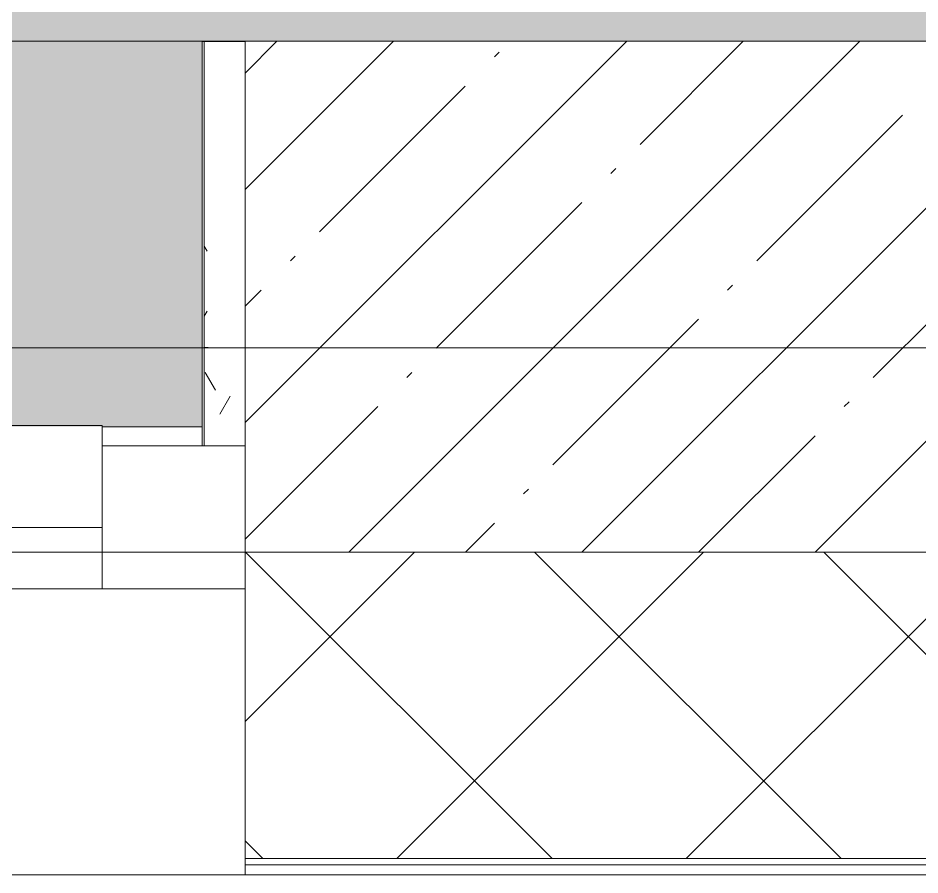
# Model space of a CAD drawing. Header units: millimetres. Extents: x 81773 to 282675, y -8553 to 29000.
# Drawn here: x 112418.9 to 112860, y -258 to 161.4 of the extents above; entities that cross this region are included whole.
import ezdxf

# ---------------------------------------------------------------- set-up
doc = ezdxf.new("R2010")
doc.units = ezdxf.units.MM
doc.linetypes.add('Осевая', pattern=[3175, 635, -476.25, 1587.5, -476.25])
for name, color, linetype, lineweight in [('A-GLAZ', 7, 'Continuous', 9), ('A-GLAZ-1', 7, 'Continuous', 13), ('A-WALL', 7, 'Continuous', 9), ('I-WALL', 7, 'Continuous', 9), ('S-COLS', 7, 'Continuous', 9), ('Знаки', 7, 'Continuous', 9), ('Оси-2', 7, 'Осевая', 9)]:
    doc.layers.add(name, color=color, linetype=linetype, lineweight=lineweight)
for name, color, linetype, lineweight, true_color in [('A-WALL-1', 9, 'Continuous', 9, 0x808080), ('A-WALL-FNSH-1', 9, 'Continuous', 9, 0x808080), ('I-WALL-2', 9, 'Continuous', 9, 0x808080), ('S-COLS-1', 9, 'Continuous', 9, 0x808080)]:
    doc.layers.add(name, color=color, linetype=linetype, lineweight=lineweight, true_color=true_color)
pattern_1 = [(0, (0, 0), (121.92, 30.48), [10.058, -81.382, 10.058, -81.382, -487.68]), (0, (0, 0), (121.92, 30.48), [-182.88, 10.058, -172.822, 10.058, -81.382, -213.36]), (0, (0, 0), (121.92, 30.48), [-457.2, 10.058, -50.902, 10.058, -142.342]), (120, (45.72, 15.24), (-87.356454, 90.345817), [10.058, -81.382, 10.058, -81.382, -487.68]), (120, (45.72, 15.24), (-87.356454, 90.345817), [-182.88, 10.058, -172.822, 10.058, -81.382, -213.36]), (120, (45.72, 15.24), (-87.356454, 90.345817), [-457.2, 10.058, -50.902, 10.058, -142.342]), (240, (60.96, 76.2), (-34.563546, -120.825817), [10.058, -81.382, 10.058, -81.382, -487.68]), (240, (60.96, 76.2), (-34.563546, -120.825817), [-182.88, 10.058, -172.822, 10.058, -81.382, -213.36]), (240, (60.96, 76.2), (-34.563546, -120.825817), [-457.2, 10.058, -50.902, 10.058, -142.342])]

# ---------------------------------------------------------------- blocks, each defined once
blk = doc.blocks.new('120_Окно_СКБ_1Ст - 120_Окно_СКБ_1Ст 900х2500_h_ с форточкой-V25-План раскладки напольных покрытий 3 этажа в осях 23-33')
at = {"layer": 'A-GLAZ'}
for p, q in [((450, -57), (-450, -57)), ((-430, -127), (-380, -127))]:
    blk.add_line(p, q, dxfattribs=at)
at = {"layer": 'A-GLAZ-1'}
for p, q in [((-450, -127), (-450, -57)), ((-450, -57), (-380, -57)), ((-380, -57), (-380, -127)), ((380, -87), (-380, -87)), ((-380, -87), (-380, -137)), ((-380, -127), (-450, -127)), ((-380, -137), (380, -137))]:
    blk.add_line(p, q, dxfattribs=at)
blk = doc.blocks.new('Зашивка радиатора_ с перфорацией М1_1 - Зашивка радиатора_ с перфорацией М1_1-V54-План раскладки напольных покрытий 3 этажа в осях 23-33')
at = {"layer": 'Знаки'}
blk.add_hatch(color=256, dxfattribs=at).paths.add_polyline_path([(429, 380), (-430, 380), (-430, 191.36), (429, 191.36), (429, 249.59)])
for p, q in [((-381, 380), (-430, 380)), ((-430, 380), (-430, 191.36))]:
    blk.add_line(p, q, dxfattribs=at)

msp = doc.modelspace()

# ---------------------------------------------------------------- hatches: boundary and pattern name
at = {"layer": 'A-WALL'}
h = msp.add_hatch(dxfattribs=at)
h.set_pattern_fill('FP_1', color=256, style=0, pattern_type=2)
h.set_pattern_definition([(45, (0, 0), (-70.71068, 70.71068), []), (135, (0, 0), (-70.71068, -70.71068), [])])
h.paths.add_polyline_path([(125080, -250), (125080, -100), (123730, -100), (123730, -250), (124615.04, -250)])
h.paths.add_polyline_path([(121430, -250), (121430, -100), (120230, -100), (120230, -250), (120795.31, -250)])
h.paths.add_polyline_path([(116975.58, -250), (117030, -250), (117030, -100), (115980, -100), (115980, -250), (116338.96, -250)])
h.paths.add_polyline_path([(118885.44, -250), (119330, -250), (119330, -100), (117930, -100), (117930, -250), (118248.82, -250)])
h.paths.add_polyline_path([(113155.85, -250), (113680, -250), (113680, -100), (112530, -100), (112530, -250)])
h.paths.add_polyline_path([(111245.98, -250), (111630, -250), (111630, -100), (110730, -100), (110730, -250)])
h.paths.add_polyline_path([(109830, -250), (109830, -100), (108930, -100), (108930, -250), (109336.12, -250)])
h.paths.add_polyline_path([(107130, -250), (108030, -250), (108030, -100), (107130, -100)])
h.paths.add_polyline_path([(105180, -250), (106230, -250), (106230, -100), (105180, -100)])
h.paths.add_polyline_path([(102333.28, -250), (102880, -250), (102880, -100), (100830, -100), (100830, -250), (101730, -250)])
h.paths.add_polyline_path([(99150.17, -250), (99930, -250), (99930, -100), (99030, -100), (99030, -250)])
h.paths.add_polyline_path([(98130, -250), (98130, -100), (97080, -100), (97080, -250), (97876.92, -250)])
h.paths.add_polyline_path([(94780, -250), (94780, -100), (93630, -100), (93630, -250), (94693.82, -250)])
h.paths.add_polyline_path([(90874.08, -250), (91030, -250), (91030, -100), (89210, -100), (89210, -250), (89600.84, -250)])
h.paths.add_polyline_path([(92147.33, -250), (92730, -250), (92730, -100), (91930, -100), (91930, -250)])
at = {"layer": 'I-WALL-2'}
h = msp.add_hatch(dxfattribs=at)
h.set_pattern_fill('FP_35', color=256, style=0, pattern_type=2)
h.set_pattern_definition(pattern_1)
h.paths.add_polyline_path([(124615.04, 150), (124810, 150), (124810, 170), (109770, 170), (109771, 150), (123978.42, 150)])
h = msp.add_hatch(dxfattribs=at)
h.set_pattern_fill('FP_35', color=256, style=0, pattern_type=2)
h.set_pattern_definition(pattern_1)
h.paths.add_polyline_path([(112530, -48), (112530, 149.84), (112510, 149.84), (112510, -48), (112519.23, -48)])
at = {"layer": 'S-COLS'}
h = msp.add_hatch(dxfattribs=at)
h.set_pattern_fill('FP_4', color=256, style=0, pattern_type=2)
h.set_pattern_definition([(45, (0, 0), (-57.024626, 57.024626), []), (45, (57.025, 0), (-57.024626, 57.024626), [100.806, -20.161, 3.353, -16.808])])
h.paths.add_polyline_path([(112530, -100), (113430, -100), (113430, 150), (112530, 150), (112530, 91.76)])

# ---------------------------------------------------------------- linework, layer by layer
at = {"layer": 'A-WALL'}
for p, q in [((112530, -100), (117030, -100)), ((112530, -250), (113680, -250)), ((112530, -253), (113680, -253)), ((112530, -258), (111630, -258))]:
    msp.add_line(p, q, dxfattribs=at)
at = {"layer": 'A-WALL-1'}
for p, q in [((109770, 150), (124830, 150)), ((112530, 149.84), (112510, 149.84)), ((112510, 149.84), (112510, -48)), ((112530, -48), (112530, 149.84)), ((112510, -48), (112530, -48)), ((112530, -100), (112530, -250))]:
    msp.add_line(p, q, dxfattribs=at)
at = {"layer": 'A-WALL-FNSH-1'}
for p, q in [((112510, 149.84), (112509, 149.84)), ((112509, 149.84), (112509, -48)), ((112509, -48), (112510, -48)), ((112530, -250), (112530, -258)), ((112530, -258), (113680, -258))]:
    msp.add_line(p, q, dxfattribs=at)
at = {"layer": 'I-WALL'}
msp.add_line((112530, -100), (111630, -100), dxfattribs=at)
at = {"layer": 'S-COLS-1'}
for p, q in [((113430, 150), (112530, 150)), ((112530, 150), (112530, -100)), ((112530, -100), (113430, -100))]:
    msp.add_line(p, q, dxfattribs=at)
at = {"layer": 'Оси-2'}
msp.add_line((85072.92, 0), (122760, 0), dxfattribs=at)

# ---------------------------------------------------------------- block references
at = {"layer": 'A-GLAZ', "rotation": 180}
msp.add_blockref('120_Окно_СКБ_1Ст - 120_Окно_СКБ_1Ст 900х2500_h_ с форточкой-V25-План раскладки напольных покрытий 3 этажа в осях 23-33', (112080, -175), dxfattribs=at)
at = {"layer": 'Знаки', "rotation": 180}
msp.add_blockref('Зашивка радиатора_ с перфорацией М1_1 - Зашивка радиатора_ с перфорацией М1_1-V54-План раскладки напольных покрытий 3 этажа в осях 23-33', (112079, 341.36), dxfattribs=at)

doc.saveas('drawing.dxf')
